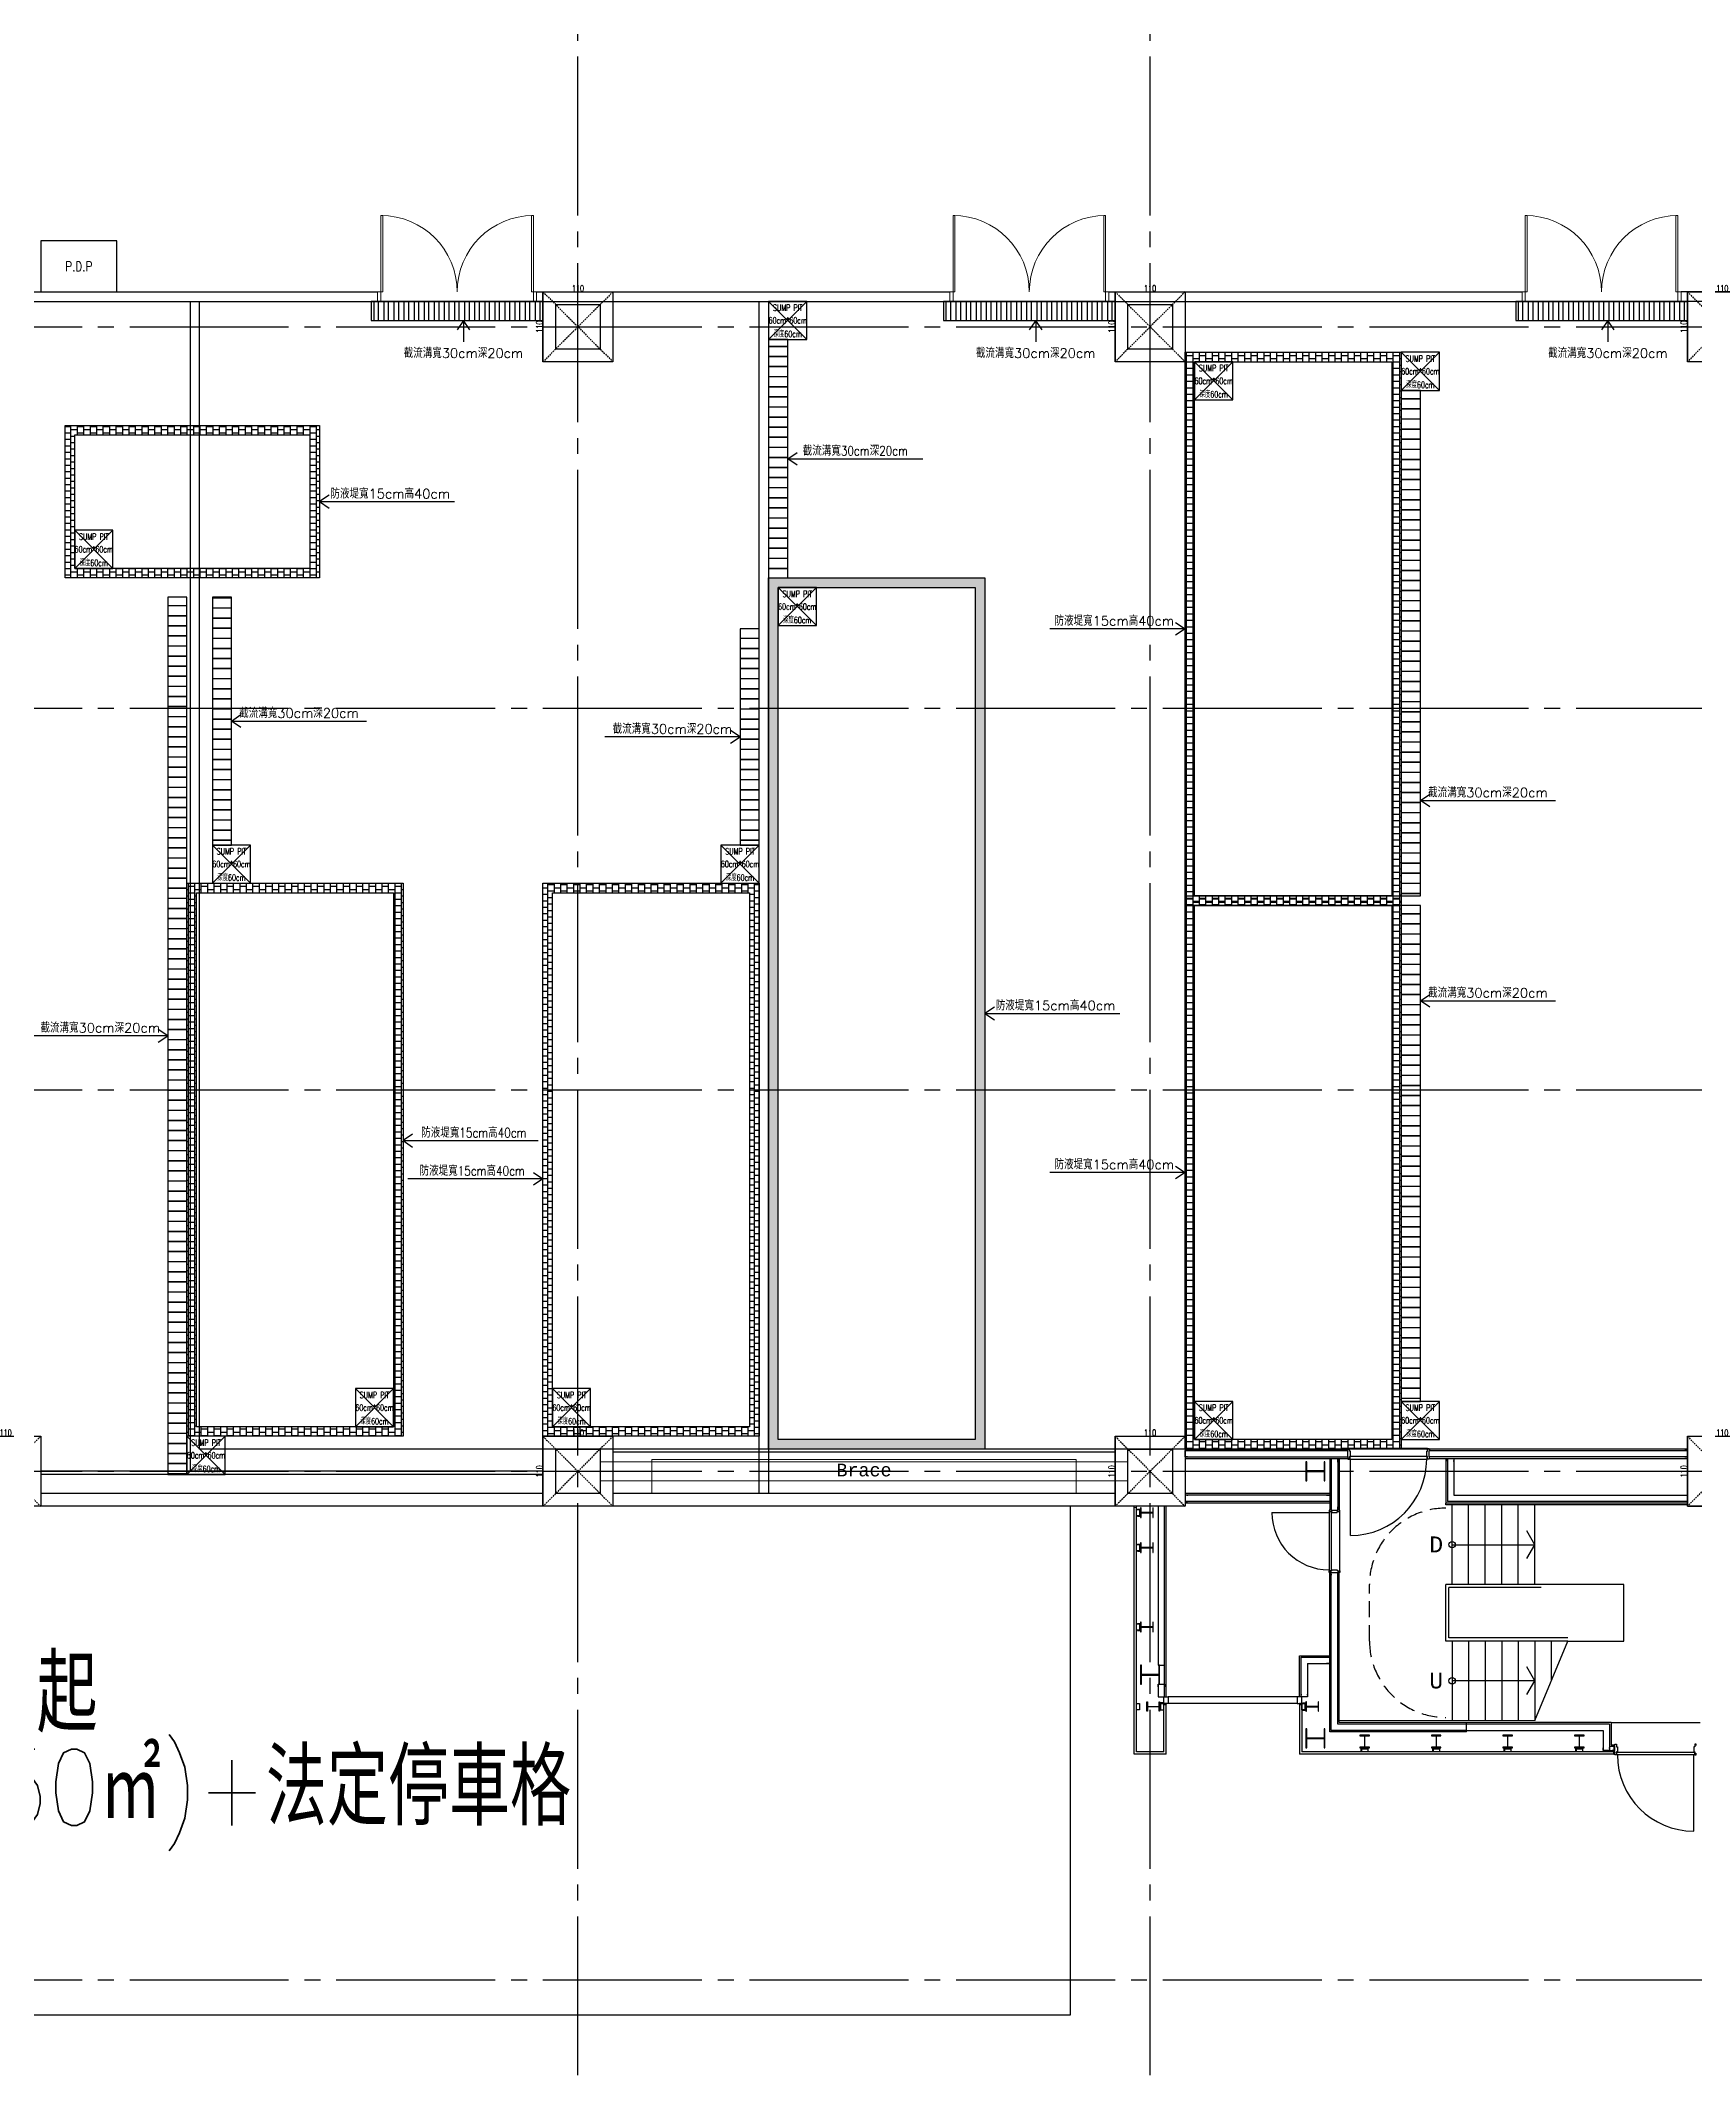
# Model space of a CAD drawing. Header units: millimetres. Extents: x -25195 to 195597, y 6477 to 112111.
# Drawn here: x 11815 to 14417, y 10600 to 13800 of the extents above; entities that cross this region are included whole.
import ezdxf
from ezdxf.enums import TextEntityAlignment as Align

# ---------------------------------------------------------------- set-up
doc = ezdxf.new("R2010")
doc.units = ezdxf.units.MM
doc.header["$LTSCALE"] = 100
doc.linetypes.add('X-N-FAB-L10$0$COL-CEN-LIN', pattern=[3.25, 2.5, -0.25, 0.25, -0.25])
doc.linetypes.add('X-N-FAB-L10$0$HIDDEN', pattern=[0.375, 0.25, -0.125])
for name, color, linetype in [('0-XREF', 7, 'Continuous'), ('X-N-FAB-L10$0$00-Dike', 8, 'Continuous'), ('X-N-FAB-L10$0$00-PANEL', 8, 'Continuous'), ('X-N-FAB-L10$0$00-SUMP PIT', 8, 'Continuous'), ('X-N-FAB-L10$0$00-截流溝', 8, 'Continuous'), ('X-N-FAB-L10$0$08', 8, 'Continuous'), ('X-N-FAB-L10$0$12', 8, 'Continuous'), ('X-N-FAB-L10$0$200K新增範圍', 8, 'Continuous'), ('X-N-FAB-L10$0$4', 8, 'Continuous'), ('X-N-FAB-L10$0$A-WALL-IN', 8, 'Continuous'), ('X-N-FAB-L10$0$BEAM', 8, 'Continuous'), ('X-N-FAB-L10$0$BLOCK', 8, 'Continuous'), ('X-N-FAB-L10$0$CCL', 8, 'X-N-FAB-L10$0$COL-CEN-LIN'), ('X-N-FAB-L10$0$COL', 8, 'Continuous'), ('X-N-FAB-L10$0$COL-S', 8, 'Continuous'), ('X-N-FAB-L10$0$DOOR', 8, 'Continuous'), ('X-N-FAB-L10$0$DRAIN', 8, 'Continuous'), ('X-N-FAB-L10$0$HID', 8, 'X-N-FAB-L10$0$HIDDEN'), ('X-N-FAB-L10$0$HR', 8, 'Continuous'), ('X-N-FAB-L10$0$ST', 8, 'Continuous'), ('X-N-FAB-L10$0$TXT', 8, 'Continuous'), ('X-N-FAB-L10$0$TXT-C', 8, 'Continuous'), ('X-N-FAB-L10$0$TXT-CODE', 8, 'Continuous'), ('X-N-FAB-L10$0$WALL-P', 8, 'Continuous'), ('X-N-FAB-L10$0$WALL-RC', 8, 'Continuous')]:
    doc.layers.add(name, color=color, linetype=linetype)
doc.layers.add('X-N-FAB-L10$0$ARC', color=8, linetype='Continuous', lineweight=0)
doc.styles.add('X-N-FAB-L10$0$ATS', font='monotxt.shx', dxfattribs={"bigfont": 'BIGFONT.shx'})
doc.styles.add('X-N-FAB-L10$0$CHINA', font='simplex.shx', dxfattribs={"width": 0.75, "bigfont": 'chineset.shx'})
doc.styles.add('X-N-FAB-L10$0$DIM', font='simplex.shx', dxfattribs={"width": 0.67, "bigfont": 'chineset.shx'})
doc.styles.add('X-N-FAB-L10$0$STANDARD', font='SIMPLEX', dxfattribs={"bigfont": 'BIGFONT'})
doc.dimstyles.new('X-N-FAB-L10$0$JJP_005_defpoint', dxfattribs={"dimtxt": 20, "dimasz": 0.5, "dimexe": 0.5, "dimexo": 0.5, "dimgap": 0.5, "dimtad": 1, "dimdsep": 46, "dimtxsty": 'X-N-FAB-L10$0$DIM', "dimblk": 'X-N-FAB-L10$0$_None', "dimcen": 10, "dimclrd": 256, "dimclre": 256, "dimclrt": 256, "dimadec": 0, "dimazin": 0, "dimtfac": 1, "dimtix": 1, "dimtmove": 2, "dimatfit": 3, "dimldrblk": 'X-N-FAB-L10$0$_None', "dimfxl": 0.5, "dimtolj": 1, "dimtzin": 0, "dimarcsym": 0})

# ---------------------------------------------------------------- blocks, each defined once
blk = doc.blocks.new('*D89')
at = {"layer": 'DefPoints', "lineweight": -2, "transparency": 16777216}
blk.add_line((0, 0), (110, 0), dxfattribs=at)
at = {"layer": 'DefPoints', "color": 0, "transparency": 16777216}
for p in [(0, 0), (110, 0), (110, 0)]:
    blk.add_point(p, dxfattribs=at)
at = {"layer": 'DefPoints', "transparency": 16777216, "insert": (55, 5.5), "char_height": 10, "attachment_point": 5, "style": 'X-N-FAB-L10$0$DIM'}
blk.add_mtext('\\A1;110', dxfattribs=at)
blk = doc.blocks.new('X-N-FAB-L10$0$_None')
blk = doc.blocks.new('*D90')
at = {"layer": 'DefPoints', "lineweight": -2, "transparency": 16777216}
blk.add_line((0, 0), (0, -110), dxfattribs=at)
at = {"layer": 'DefPoints', "color": 0, "transparency": 16777216}
for p in [(0, 0), (0, -110), (0, -110)]:
    blk.add_point(p, dxfattribs=at)
at = {"layer": 'DefPoints', "transparency": 16777216, "insert": (-5.5, -55), "char_height": 10, "attachment_point": 5, "rotation": 90, "style": 'X-N-FAB-L10$0$DIM'}
blk.add_mtext('\\A1;110', dxfattribs=at)
blk = doc.blocks.new('X-N-FAB-L10$0$A$C5b9bb6f0')
at = {"layer": 'X-N-FAB-L10$0$08'}
for p, q in [((16204.1, 2269), (16204.1, 2659)), ((16207.6, 2272.5), (16207.6, 2659)), ((16241.6, 2659), (16241.6, 2409)), ((16251.6, 2359), (16251.6, 2659)), ((16254.1, 2359), (16254.1, 2659)), ((16464.1, 2359), (16464.1, 2424)), ((16464.1, 2424), (16511.6, 2424)), ((16466.6, 2359), (16466.6, 2421.5)), ((16466.6, 2421.5), (16511.6, 2421.5)), ((16476.6, 2411.5), (16476.6, 2359)), ((16476.6, 2411.5), (16511.6, 2411.5)), ((16241.6, 2379), (16241.6, 2359)), ((16254.1, 2349), (16250.6, 2349)), ((16250.6, 2272.5), (16250.6, 2347)), ((16254.1, 2347), (16250.6, 2347)), ((16254.1, 2269), (16254.1, 2347)), ((16460.6, 2359), (16257.6, 2359)), ((16460.6, 2349), (16257.6, 2349)), ((16464.1, 2349), (16467.6, 2349)), ((16464.1, 2347), (16464.1, 2269)), ((16464.1, 2347), (16467.6, 2347)), ((16467.6, 2347), (16467.6, 2272.5)), ((16250.6, 2272.5), (16207.6, 2272.5)), ((16958.6, 2272.5), (16467.6, 2272.5)), ((16254.1, 2269), (16204.1, 2269)), ((16958.6, 2269), (16464.1, 2269))]:
    blk.add_line(p, q, dxfattribs=at)
for points in [[(16214.1, 2656.5), (16214.1, 2641.5), (16215, 2641.5), (16215, 2648.7), (16233.2, 2648.7), (16233.2, 2641.5), (16234.1, 2641.5), (16234.1, 2656.5), (16233.2, 2656.5), (16233.2, 2649.3), (16215, 2649.3), (16215, 2656.5)], [(16212.6, 2654), (16212.6, 2644), (16207.6, 2644), (16207.6, 2654)], [(16209.1, 2643.4), (16214.1, 2643.4), (16214.1, 2648.4), (16213.5, 2648.4), (16213.5, 2644), (16209.1, 2644)], [(16212.6, 2599), (16212.6, 2589), (16207.6, 2589), (16207.6, 2599)], [(16209.1, 2599.6), (16214.1, 2599.6), (16214.1, 2594.6), (16213.5, 2594.6), (16213.5, 2599), (16209.1, 2599)], [(16209.1, 2588.4), (16214.1, 2588.4), (16214.1, 2593.4), (16213.5, 2593.4), (16213.5, 2589), (16209.1, 2589)], [(16214.1, 2601.5), (16214.1, 2586.5), (16215, 2586.5), (16215, 2593.7), (16233.2, 2593.7), (16233.2, 2586.5), (16234.1, 2586.5), (16234.1, 2601.5), (16233.2, 2601.5), (16233.2, 2594.3), (16215, 2594.3), (16215, 2601.5)], [(16212.6, 2474), (16212.6, 2464), (16207.6, 2464), (16207.6, 2474)], [(16209.1, 2474.6), (16214.1, 2474.6), (16214.1, 2469.6), (16213.5, 2469.6), (16213.5, 2474), (16209.1, 2474)], [(16209.1, 2463.4), (16214.1, 2463.4), (16214.1, 2468.4), (16213.5, 2468.4), (16213.5, 2464), (16209.1, 2464)], [(16214.1, 2476.5), (16214.1, 2461.5), (16215, 2461.5), (16215, 2468.7), (16233.2, 2468.7), (16233.2, 2461.5), (16234.1, 2461.5), (16234.1, 2476.5), (16233.2, 2476.5), (16233.2, 2469.3), (16215, 2469.3), (16215, 2476.5)], [(16244.1, 2379), (16244.1, 2409), (16242.6, 2409), (16242.6, 2394.5), (16215.6, 2394.5), (16215.6, 2409), (16214.1, 2409), (16214.1, 2379), (16215.6, 2379), (16215.6, 2393.5), (16242.6, 2393.5), (16242.6, 2379)], [(16212.6, 2349), (16212.6, 2339), (16207.6, 2339), (16207.6, 2349)], [(16244.1, 2351.5), (16244.1, 2336.5), (16243.2, 2336.5), (16243.2, 2343.7), (16225, 2343.7), (16225, 2336.5), (16224.1, 2336.5), (16224.1, 2351.5), (16225, 2351.5), (16225, 2344.3), (16243.2, 2344.3), (16243.2, 2351.5)], [(16249.1, 2349.6), (16244.1, 2349.6), (16244.1, 2344.6), (16244.7, 2344.6), (16244.7, 2349), (16249.1, 2349)], [(16249.1, 2338.4), (16244.1, 2338.4), (16244.1, 2343.4), (16244.7, 2343.4), (16244.7, 2339), (16249.1, 2339)], [(16245.6, 2349), (16245.6, 2339), (16250.6, 2339), (16250.6, 2349)], [(16257.6, 2359), (16257.6, 2349), (16250.6, 2349), (16250.6, 2359)], [(16460.6, 2359), (16460.6, 2349), (16467.6, 2349), (16467.6, 2359)], [(16472.6, 2349), (16472.6, 2339), (16467.6, 2339), (16467.6, 2349)], [(16469.1, 2349.6), (16474.1, 2349.6), (16474.1, 2344.6), (16473.5, 2344.6), (16473.5, 2349), (16469.1, 2349)], [(16469.1, 2338.4), (16474.1, 2338.4), (16474.1, 2343.4), (16473.5, 2343.4), (16473.5, 2339), (16469.1, 2339)], [(16474.1, 2351.5), (16474.1, 2336.5), (16475, 2336.5), (16475, 2343.7), (16493.2, 2343.7), (16493.2, 2336.5), (16494.1, 2336.5), (16494.1, 2351.5), (16493.2, 2351.5), (16493.2, 2344.3), (16475, 2344.3), (16475, 2351.5)], [(16504.1, 2279), (16504.1, 2309), (16502.6, 2309), (16502.6, 2294.5), (16475.6, 2294.5), (16475.6, 2309), (16474.1, 2309), (16474.1, 2279), (16475.6, 2279), (16475.6, 2293.5), (16502.6, 2293.5), (16502.6, 2279)]]:
    blk.add_lwpolyline(points, close=True, dxfattribs=at)
for points in [[(16242.6, 2413), (16241.6, 2413), (16241.6, 2409), (16251.6, 2409), (16251.6, 2413), (16250.6, 2413)], [(16242.6, 2375), (16241.6, 2375), (16241.6, 2379), (16251.6, 2379), (16251.6, 2375), (16250.6, 2375)], [(16242.6, 2363), (16241.6, 2363), (16241.6, 2359), (16251.6, 2359), (16251.6, 2363), (16250.6, 2363)], [(16252.6, 2347), (16250.6, 2349), (16250.6, 2347), (16252.6, 2347), (16252.6, 2349), (16250.6, 2349)], [(16465.6, 2347), (16467.6, 2349), (16467.6, 2347), (16465.6, 2347), (16465.6, 2349), (16467.6, 2349)], [(16475.6, 2363), (16476.6, 2363), (16476.6, 2359), (16466.6, 2359), (16466.6, 2363), (16467.6, 2363)]]:
    blk.add_lwpolyline(points, dxfattribs=at)
for points in [[(16254.1, 2347), (16252.6, 2347), (16252.6, 2349), (16254.1, 2349, 0.294457)], [(16464.1, 2347), (16465.6, 2347), (16465.6, 2349), (16464.1, 2349, -0.294457)]]:
    blk.add_lwpolyline(points, format="xyb", close=True, dxfattribs=at)
at = {"layer": 'X-N-FAB-L10$0$12'}
for p, q in [((16704.1, 2598.5), (16834.1, 2598.5)), ((16834.1, 2384.5), (16704.1, 2384.5))]:
    blk.add_line(p, q, dxfattribs=at)
for points in [[(16821.6, 2576.9), (16834.1, 2598.5), (16821.6, 2620.2)], [(16821.6, 2362.9), (16834.1, 2384.5), (16821.6, 2406.2)]]:
    blk.add_lwpolyline(points, dxfattribs=at)
for centre in [(16704.1, 2598.5), (16704.1, 2384.5)]:
    blk.add_circle(centre, 5, dxfattribs=at)
at = {"layer": 'X-N-FAB-L10$0$ARC'}
for p, q in [((16834.1, 2322), (16526.6, 2322)), ((16958.6, 2269), (16958.6, 2272.5))]:
    blk.add_line(p, q, dxfattribs=at)
for points in [[(15364.1, 2699), (16194.1, 2699), (16194.1, 2729), (15364.1, 2729)], [(16204.1, 2659), (16204.1, 2657), (16207.6, 2657), (16207.6, 2659)]]:
    blk.add_lwpolyline(points, close=True, dxfattribs=at)
blk.add_lwpolyline([(16112.6, 2679), (16112.6, 2732.5), (15445.6, 2732.5), (15445.6, 2679)], dxfattribs=at)
blk.add_lwpolyline([(16668.1, 2749), (16668.1, 2747.8), (16669.1, 2747.8), (16669.1, 2749, -0.780046)], format="xyb", close=True, dxfattribs=at)
at = {"layer": 'X-N-FAB-L10$0$DOOR'}
for p, q in [((16665.6, 2750), (16542.6, 2750)), ((16544.1, 2613), (16544.1, 2733)), ((16420.6, 2649), (16510.6, 2649)), ((16527.6, 2557.5), (16527.6, 2650.5)), ((16954.1, 2319), (17094.1, 2319)), ((16958.6, 2284), (16958.6, 2269)), ((17084.1, 2148), (17084.1, 2268))]:
    blk.add_line(p, q, dxfattribs=at)
for points in [[(16540.1, 2749), (16540.1, 2747.8), (16539.1, 2747.8), (16539.1, 2749, 0.780046)], [(16960.1, 2269), (16960.1, 2270.5), (16958.6, 2270.5), (16958.6, 2269, -0.433794)]]:
    blk.add_lwpolyline(points, format="xyb", close=True, dxfattribs=at)
for points in [[(16540.1, 2735.5), (16540.1, 2733), (16542.6, 2733), (16542.6, 2737.5), (16544.1, 2737.5), (16544.1, 2745.5), (16542.6, 2745.5), (16542.6, 2750), (16540.1, 2750), (16540.1, 2747.5)], [(16668.1, 2735.5), (16668.1, 2733), (16665.6, 2733), (16665.6, 2737.5), (16664.1, 2737.5), (16664.1, 2745.5), (16665.6, 2745.5), (16665.6, 2750), (16668.1, 2750), (16668.1, 2747.5)], [(16515.1, 2657), (16514.1, 2657), (16514.1, 2653), (16524.1, 2653), (16524.1, 2657), (16523.1, 2657)], [(16513.1, 2653), (16510.6, 2653), (16510.6, 2650.5), (16515.1, 2650.5), (16515.1, 2649), (16523.1, 2649), (16523.1, 2650.5), (16527.6, 2650.5), (16527.6, 2653), (16525.1, 2653)], [(16513.1, 2555), (16510.6, 2555), (16510.6, 2557.5), (16515.1, 2557.5), (16515.1, 2559), (16523.1, 2559), (16523.1, 2557.5), (16527.6, 2557.5), (16527.6, 2555), (16525.1, 2555)], [(16960.1, 2270.5), (16958.6, 2272.5), (16960.1, 2272.5), (16960.1, 2270.5), (16958.6, 2270.5), (16958.6, 2272.5)], [(16960.1, 2282.5), (16960.1, 2285), (16962.6, 2285), (16962.6, 2280.5), (16964.1, 2280.5), (16964.1, 2272.5), (16962.6, 2272.5), (16962.6, 2268), (16960.1, 2268), (16960.1, 2270.5)], [(17088.1, 2282.5), (17088.1, 2285), (17085.6, 2285), (17085.6, 2280.5), (17084.1, 2280.5), (17084.1, 2272.5), (17085.6, 2272.5), (17085.6, 2268), (17088.1, 2268), (17088.1, 2270.5)]]:
    blk.add_lwpolyline(points, dxfattribs=at)
for points in [[(16543.1, 2733), (16665.1, 2733), (16665.1, 2737), (16543.1, 2737)], [(16510.6, 2650), (16510.6, 2558), (16514.6, 2558), (16514.6, 2650)], [(17085.1, 2268), (16963.1, 2268), (16963.1, 2272), (17085.1, 2272)]]:
    blk.add_lwpolyline(points, close=True, dxfattribs=at)
for centre, radius, start, end in [((16544.1, 2733), 120, 270, 0), ((16510.6, 2649), 90, 180, 270), ((17084.1, 2268), 120, 180, 270)]:
    blk.add_arc(centre, radius, start, end, dxfattribs=at)
at = {"layer": 'X-N-FAB-L10$0$HID'}
blk.add_lwpolyline([(16694.1, 2327, -0.414214), (16574.1, 2447), (16574.1, 2536, -0.414214), (16694.1, 2656)], format="xyb", dxfattribs=at)
at = {"layer": 'X-N-FAB-L10$0$HR'}
for p, q in [((16844.1, 2536), (16694.1, 2536)), ((16694.1, 2447), (16694.1, 2536)), ((16844.1, 2531), (16699.1, 2531)), ((16699.1, 2452), (16699.1, 2531)), ((16974.1, 2536), (16844.1, 2536)), ((16974.1, 2447), (16974.1, 2536)), ((16886.1, 2447), (16694.1, 2447)), ((16886.1, 2452), (16699.1, 2452)), ((16886.1, 2447), (16974.1, 2447))]:
    blk.add_line(p, q, dxfattribs=at)
at = {"layer": 'X-N-FAB-L10$0$ST'}
for p, q in [((16704.1, 2536), (16704.1, 2661)), ((16730.1, 2536), (16730.1, 2661)), ((16756.1, 2536), (16756.1, 2661)), ((16782.1, 2536), (16782.1, 2661)), ((16808.1, 2536), (16808.1, 2661)), ((16834.1, 2536), (16834.1, 2661)), ((16704.1, 2447), (16704.1, 2322)), ((16730.1, 2447), (16730.1, 2322)), ((16756.1, 2447), (16756.1, 2322)), ((16782.1, 2447), (16782.1, 2322)), ((16808.1, 2447), (16808.1, 2322)), ((16834.1, 2447), (16834.1, 2322)), ((16834.1, 2322), (16886.1, 2447)), ((16860.1, 2447), (16860.1, 2384.5))]:
    blk.add_line(p, q, dxfattribs=at)
at = {"layer": 'X-N-FAB-L10$0$WALL-P'}
for p, q in [((16174.1, 2749), (15384.1, 2749)), ((16174.1, 2744), (15384.1, 2744)), ((16284.1, 2749), (16540.1, 2749)), ((16284.1, 2746.5), (16540.1, 2746.5)), ((16284.1, 2736.5), (16540.1, 2736.5)), ((16284.1, 2734), (16540.1, 2734)), ((16511.6, 2733.6), (16511.6, 2653)), ((16514.1, 2733.6), (16514.1, 2653)), ((16524.1, 2733.6), (16524.1, 2653)), ((16526.6, 2733.6), (16526.6, 2653)), ((17074.1, 2749), (16668.1, 2749)), ((16668.1, 2746.5), (17074.1, 2746.5)), ((17074.1, 2736.5), (16668.1, 2736.5)), ((16668.1, 2734), (17074.1, 2734)), ((16694.1, 2734), (16694.1, 2664)), ((16696.6, 2734), (16696.6, 2666.5)), ((16706.6, 2734), (16706.6, 2676.5)), ((15274.1, 2714), (14484.1, 2714)), ((15274.1, 2709), (14484.1, 2709)), ((16511.6, 2679), (16284.1, 2679)), ((16511.6, 2676.5), (16284.1, 2676.5)), ((16511.6, 2666.5), (16284.1, 2666.5)), ((16511.6, 2664), (16284.1, 2664)), ((17074.1, 2664), (16694.1, 2664)), ((16694.1, 2661), (16694.1, 2664)), ((17074.1, 2661), (16694.1, 2661)), ((17074.1, 2666.5), (16696.6, 2666.5)), ((16706.6, 2676.5), (17074.1, 2676.5)), ((16511.6, 2304), (16511.6, 2555)), ((16514.1, 2306.5), (16514.1, 2555)), ((16524.1, 2316.5), (16524.1, 2555)), ((16526.6, 2319), (16526.6, 2555)), ((16726.6, 2304), (16511.6, 2304)), ((16726.6, 2306.5), (16514.1, 2306.5)), ((16951.6, 2316.5), (16524.1, 2316.5)), ((16954.1, 2319), (16526.6, 2319)), ((16726.6, 2304), (16726.6, 2319)), ((16726.6, 2306.5), (16941.6, 2306.5)), ((16941.6, 2306.5), (16941.6, 2275)), ((16951.6, 2316.5), (16951.6, 2275)), ((16954.1, 2319), (16954.1, 2284)), ((16941.6, 2275), (16960.1, 2275)), ((16951.6, 2281.5), (16960.1, 2281.5)), ((16954.1, 2284), (16960.1, 2284)), ((16954.1, 2284), (16958.6, 2284))]:
    blk.add_line(p, q, dxfattribs=at)
for points in [[(16288.1, 2737.5), (16288.1, 2736.5), (16284.1, 2736.5), (16284.1, 2746.5), (16288.1, 2746.5), (16288.1, 2745.5)], [(16523.1, 2729.6), (16524.1, 2729.6), (16524.1, 2733.6), (16514.1, 2733.6), (16514.1, 2729.6), (16515.1, 2729.6)], [(16536.1, 2737.5), (16536.1, 2736.5), (16540.1, 2736.5), (16540.1, 2746.5), (16536.1, 2746.5), (16536.1, 2745.5)], [(16672.1, 2737.5), (16672.1, 2736.5), (16668.1, 2736.5), (16668.1, 2746.5), (16672.1, 2746.5), (16672.1, 2745.5)], [(16697.6, 2730), (16696.6, 2730), (16696.6, 2734), (16706.6, 2734), (16706.6, 2730), (16705.6, 2730)], [(17070.1, 2737.5), (17070.1, 2736.5), (17074.1, 2736.5), (17074.1, 2746.5), (17070.1, 2746.5), (17070.1, 2745.5)], [(16288.1, 2675.5), (16288.1, 2676.5), (16284.1, 2676.5), (16284.1, 2666.5), (16288.1, 2666.5), (16288.1, 2667.5)], [(16507.6, 2675.5), (16507.6, 2676.5), (16511.6, 2676.5), (16511.6, 2666.5), (16507.6, 2666.5), (16507.6, 2667.5)], [(17070.1, 2675.5), (17070.1, 2676.5), (17074.1, 2676.5), (17074.1, 2666.5), (17070.1, 2666.5), (17070.1, 2667.5)], [(16515.1, 2551), (16514.1, 2551), (16514.1, 2555), (16524.1, 2555), (16524.1, 2551), (16523.1, 2551)], [(16507.6, 2420.5), (16507.6, 2421.5), (16511.6, 2421.5), (16511.6, 2411.5), (16507.6, 2411.5), (16507.6, 2412.5)], [(16722.6, 2307.5), (16722.6, 2306.5), (16726.6, 2306.5), (16726.6, 2316.5), (16722.6, 2316.5), (16722.6, 2315.5)], [(16950.6, 2279), (16951.6, 2279), (16951.6, 2275), (16941.6, 2275), (16941.6, 2279), (16942.6, 2279)], [(16956.1, 2276), (16956.1, 2275), (16960.1, 2275), (16960.1, 2281.5), (16956.1, 2281.5), (16956.1, 2280.5)]]:
    blk.add_lwpolyline(points, dxfattribs=at)
for points in [[(16504.1, 2699), (16504.1, 2729), (16502.6, 2729), (16502.6, 2714.5), (16475.6, 2714.5), (16475.6, 2729), (16474.1, 2729), (16474.1, 2699), (16475.6, 2699), (16475.6, 2713.5), (16502.6, 2713.5), (16502.6, 2699)], [(16209.1, 2654.6), (16214.1, 2654.6), (16214.1, 2649.6), (16213.5, 2649.6), (16213.5, 2654), (16209.1, 2654)], [(16559.1, 2279), (16574.1, 2279), (16574.1, 2279.9), (16566.9, 2279.9), (16566.9, 2298.1), (16574.1, 2298.1), (16574.1, 2299), (16559.1, 2299), (16559.1, 2298.1), (16566.3, 2298.1), (16566.3, 2279.9), (16559.1, 2279.9)], [(16561, 2274), (16561, 2279), (16566, 2279), (16566, 2278.4), (16561.6, 2278.4), (16561.6, 2274)], [(16561.6, 2277.5), (16571.6, 2277.5), (16571.6, 2272.5), (16561.6, 2272.5)], [(16572.2, 2274), (16572.2, 2279), (16567.2, 2279), (16567.2, 2278.4), (16571.6, 2278.4), (16571.6, 2274)], [(16671.6, 2279), (16686.6, 2279), (16686.6, 2279.9), (16679.4, 2279.9), (16679.4, 2298.1), (16686.6, 2298.1), (16686.6, 2299), (16671.6, 2299), (16671.6, 2298.1), (16678.8, 2298.1), (16678.8, 2279.9), (16671.6, 2279.9)], [(16673.5, 2274), (16673.5, 2279), (16678.5, 2279), (16678.5, 2278.4), (16674.1, 2278.4), (16674.1, 2274)], [(16674.1, 2277.5), (16684.1, 2277.5), (16684.1, 2272.5), (16674.1, 2272.5)], [(16684.7, 2274), (16684.7, 2279), (16679.7, 2279), (16679.7, 2278.4), (16684.1, 2278.4), (16684.1, 2274)], [(16784.1, 2279), (16799.1, 2279), (16799.1, 2279.9), (16791.9, 2279.9), (16791.9, 2298.1), (16799.1, 2298.1), (16799.1, 2299), (16784.1, 2299), (16784.1, 2298.1), (16791.3, 2298.1), (16791.3, 2279.9), (16784.1, 2279.9)], [(16786, 2274), (16786, 2279), (16791, 2279), (16791, 2278.4), (16786.6, 2278.4), (16786.6, 2274)], [(16786.6, 2277.5), (16796.6, 2277.5), (16796.6, 2272.5), (16786.6, 2272.5)], [(16797.2, 2274), (16797.2, 2279), (16792.2, 2279), (16792.2, 2278.4), (16796.6, 2278.4), (16796.6, 2274)], [(16896.6, 2279), (16911.6, 2279), (16911.6, 2279.9), (16904.4, 2279.9), (16904.4, 2298.1), (16911.6, 2298.1), (16911.6, 2299), (16896.6, 2299), (16896.6, 2298.1), (16903.8, 2298.1), (16903.8, 2279.9), (16896.6, 2279.9)], [(16898.5, 2274), (16898.5, 2279), (16903.5, 2279), (16903.5, 2278.4), (16899.1, 2278.4), (16899.1, 2274)], [(16899.1, 2277.5), (16909.1, 2277.5), (16909.1, 2272.5), (16899.1, 2272.5)], [(16909.7, 2274), (16909.7, 2279), (16904.7, 2279), (16904.7, 2278.4), (16909.1, 2278.4), (16909.1, 2274)]]:
    blk.add_lwpolyline(points, close=True, dxfattribs=at)
at = {"layer": 'X-N-FAB-L10$0$WALL-RC'}
for p, q in [((16284.1, 2659), (11449.1, 2659)), ((15274.1, 2679), (14484.1, 2679)), ((16174.1, 2679), (15384.1, 2679)), ((17074.1, 2659), (21684.1, 2659))]:
    blk.add_line(p, q, dxfattribs=at)
at = {"layer": 'X-N-FAB-L10$0$ARC', "style": 'X-N-FAB-L10$0$ATS'}
blk.add_text('Brace', height=20, dxfattribs=at).set_placement((15779.1, 2716), align=Align.MIDDLE_CENTER)
at = {"layer": 'X-N-FAB-L10$0$ST', "style": 'X-N-FAB-L10$0$ATS'}
for s, p in [('D', (16679.1, 2599)), ('U', (16679.1, 2385))]:
    blk.add_text(s, height=25, dxfattribs=at).set_placement(p, align=Align.MIDDLE_CENTER)
blk = doc.blocks.new('X-N-FAB-L10$0$DE-MMTN-F1-ALL-B-2-B-CHEM-0009_20250730-For 洋基-v2$0$SUMP PIT')
at = {"layer": 'X-N-FAB-L10$0$08'}
for p, q in [((-30, 30), (30, -30)), ((-30, -30), (30, 30))]:
    blk.add_line(p, q, dxfattribs=at)
blk.add_lwpolyline([(-30, -30), (30, -30), (30, 30), (-30, 30)], close=True, dxfattribs=at)
blk = doc.blocks.new('X-N-FAB-L10$0$A$Cf42b12f3')
at = {"layer": 'X-N-FAB-L10$0$DOOR', "lineweight": 0}
for p, q in [((0, 120), (0, 135)), ((0, 135), (5, 135)), ((5, 135), (5, 120)), ((250, 135), (245, 135)), ((245, 135), (245, 120)), ((250, 120), (250, 135)), ((5, 120), (0, 120)), ((5, 0), (5, 120)), ((5, 120), (8, 120)), ((8, 120), (8, 0)), ((242, 120), (242, 0)), ((245, 120), (242, 120)), ((245, 0), (245, 120)), ((245, 120), (250, 120)), ((8, 0), (5, 0)), ((242, 0), (245, 0))]:
    blk.add_line(p, q, dxfattribs=at)
for centre, start, end in [((5, 120), 270, 0), ((245, 120), 180, 270)]:
    blk.add_arc(centre, 120, start, end, dxfattribs=at)
blk = doc.blocks.new('X-N-FAB-L10$0$SUMP PIT')
at = {"layer": 'X-N-FAB-L10$0$08'}
for p, q in [((-30, 30), (30, -30)), ((-30, -30), (30, 30))]:
    blk.add_line(p, q, dxfattribs=at)
blk.add_lwpolyline([(-30, -30), (30, -30), (30, 30), (-30, 30)], close=True, dxfattribs=at)
at = {"layer": 'X-N-FAB-L10$0$TXT-C', "style": 'X-N-FAB-L10$0$STANDARD', "width": 0.6}
for s, p in [('60cm*60cm', (0, 0)), ('SUMP PIT', (0, 20)), ('深度60cm', (0, -20))]:
    blk.add_text(s, height=10, dxfattribs=at).set_placement(p, align=Align.MIDDLE)
blk = doc.blocks.new('X-N-FAB-L10$0$A$C1988aaf9')
at = {"layer": 'X-N-FAB-L10$0$00-Dike'}
h = blk.add_hatch(dxfattribs=at)
h.set_pattern_fill('AR-B88', color=256, scale=0.05, angle=810)
h.set_pattern_definition([(90, (22202.5, -13568.655), (-10.16, 6e-15), []), (180, (22202.5, -13568.655), (-10.16, -5.08), [10.16, -10.16])])
h.paths.add_polyline_path([(9955, 890), (9955, 1760), (10295, 1760), (10295, 890)])
h.paths.add_polyline_path([(9970, 905), (9970, 1745), (10280, 1745), (10280, 905)], flags=16)
h = blk.add_hatch(dxfattribs=at)
h.set_pattern_fill('AR-B88', color=256, scale=0.05, angle=90)
h.set_pattern_definition([(90, (20244.666, -7945), (-10.16, 3e-15), []), (180, (20244.666, -7945), (-10.16, -5.08), [10.16, -10.16])])
h.paths.add_polyline_path([(8193.5, 1405), (8193.5, 1645), (8593.5, 1645), (8593.5, 1405)])
h.paths.add_polyline_path([(8208.5, 1420), (8208.5, 1630), (8578.5, 1630), (8578.5, 1420)], flags=16)
h = blk.add_hatch(dxfattribs=at)
h.set_pattern_fill('AR-B88', color=256, scale=0.05, angle=810)
h.set_pattern_definition([(90, (21547.5, -14453.655), (-10.16, 6e-15), []), (180, (21547.5, -14453.655), (-10.16, -5.08), [10.16, -10.16])])
h.paths.add_polyline_path([(9300, 35), (9300, 1405), (9640, 1405), (9640, 35)])
h.paths.add_polyline_path([(9315, 50), (9315, 1390), (9625, 1390), (9625, 50)], flags=16)
h = blk.add_hatch(dxfattribs=at)
h.set_pattern_fill('AR-B88', color=256, scale=0.05, angle=1170)
h.set_pattern_definition([(90, (20632.5, -14403.655), (-10.16, 8e-15), []), (180, (20632.5, -14403.655), (-10.16, -5.08), [10.16, -10.16])])
h.paths.add_polyline_path([(8385, 55), (8385, 925), (8725, 925), (8725, 55)])
h.paths.add_polyline_path([(8400, 70), (8400, 910), (8710, 910), (8710, 70)], flags=16)
h = blk.add_hatch(dxfattribs=at)
h.set_pattern_fill('AR-B88', color=256, scale=0.05, angle=990)
h.set_pattern_definition([(270, (-2962.5, 15383.655), (10.16, -7e-15), []), (360, (-2962.5, 15383.655), (10.16, 5.08), [10.16, -10.16])])
h.paths.add_polyline_path([(9285, 925), (9285, 55), (8945, 55), (8945, 925)])
h.paths.add_polyline_path([(9270, 910), (9270, 70), (8960, 70), (8960, 910)], flags=16)
h = blk.add_hatch(dxfattribs=at)
h.set_pattern_fill('AR-B88', color=256, scale=0.05, angle=810)
h.set_pattern_definition([(90, (22202.5, -14423.655), (-10.16, 6e-15), []), (180, (22202.5, -14423.655), (-10.16, -5.08), [10.16, -10.16])])
h.paths.add_polyline_path([(9955, 35), (9955, 905), (10295, 905), (10295, 35)])
h.paths.add_polyline_path([(9970, 50), (9970, 890), (10280, 890), (10280, 50)], flags=16)
at = {"layer": 'X-N-FAB-L10$0$00-截流溝'}
h = blk.add_hatch(dxfattribs=at)
h.set_pattern_fill('ANSI31', color=256, scale=5, angle=45)
h.set_pattern_definition([(90, (-5957.5, -11015), (-15.875, 3e-15), [])])
h.paths.add_polyline_path([(8675, 1810), (8945, 1810), (8945, 1840), (8675, 1840)])
h = blk.add_hatch(dxfattribs=at)
h.set_pattern_fill('ANSI31', color=256, scale=5, angle=45)
h.set_pattern_definition([(90, (-5057.5, -11015), (-15.875, 3e-15), [])])
h.paths.add_polyline_path([(9575, 1810), (9845, 1810), (9845, 1840), (9575, 1840)])
h = blk.add_hatch(dxfattribs=at)
h.set_pattern_fill('ANSI31', color=256, scale=5, angle=45)
h.set_pattern_definition([(90, (-4157.5, -11015), (-15.875, 3e-15), [])])
h.paths.add_polyline_path([(10475, 1810), (10745, 1810), (10745, 1840), (10475, 1840)])
h = blk.add_hatch(dxfattribs=at)
h.set_pattern_fill('ANSI31', color=256, scale=5, angle=-45)
h.set_pattern_definition([(360, (-3525, 14954.39), (6e-15, 15.875), [])])
h.paths.add_polyline_path([(9300, 1780), (9300, 1405), (9330, 1405), (9330, 1780)])
h = blk.add_hatch(dxfattribs=at)
h.set_pattern_fill('ANSI31', color=256, scale=5, angle=-45)
h.set_pattern_definition([(360, (-2530, 14871.923), (6e-15, 15.875), [])])
h.paths.add_polyline_path([(10295, 1700), (10295, 905), (10325, 905), (10325, 1700)])
h = blk.add_hatch(dxfattribs=at)
h.set_pattern_fill('ANSI31', color=256, scale=5, angle=-45)
h.set_pattern_definition([(360, (-4470, 14006.923), (6e-15, 15.875), [])])
h.paths.add_polyline_path([(8355, 1375), (8355, -5), (8385, -5), (8385, 1375)])
h = blk.add_hatch(dxfattribs=at)
h.set_pattern_fill('ANSI31', color=256, scale=5, angle=-45)
h.set_pattern_definition([(360, (-4400, 14479.39), (6e-15, 15.875), [])])
h.paths.add_polyline_path([(8425, 1375), (8425, 985), (8455, 985), (8455, 1375)])
h = blk.add_hatch(dxfattribs=at)
h.set_pattern_fill('ANSI31', color=256, scale=5, angle=-45)
h.set_pattern_definition([(360, (-3570, 14479.39), (6e-15, 15.875), [])])
h.paths.add_polyline_path([(9255, 1325), (9255, 985), (9285, 985), (9285, 1325)])
h = blk.add_hatch(dxfattribs=at)
h.set_pattern_fill('ANSI31', color=256, scale=5, angle=-45)
h.set_pattern_definition([(360, (-2530, 14061.923), (6e-15, 15.875), [])])
h.paths.add_polyline_path([(10295, 890), (10295, 110), (10325, 110), (10325, 890)])
at = {"layer": 'X-N-FAB-L10$0$00-Dike'}
for points in [[(9955, 890), (9955, 1760), (10295, 1760), (10295, 890)], [(9970, 905), (9970, 1745), (10280, 1745), (10280, 905)], [(8193.5, 1405), (8193.5, 1645), (8593.5, 1645), (8593.5, 1405)], [(8208.5, 1420), (8208.5, 1630), (8578.5, 1630), (8578.5, 1420)], [(9300, 35), (9300, 1405), (9640, 1405), (9640, 35)], [(9315, 50), (9315, 1390), (9625, 1390), (9625, 50)], [(8385, 55), (8385, 925), (8725, 925), (8725, 55)], [(8400, 70), (8400, 910), (8710, 910), (8710, 70)], [(9285, 925), (9285, 55), (8945, 55), (8945, 925)], [(9270, 910), (9270, 70), (8960, 70), (8960, 910)], [(9955, 35), (9955, 905), (10295, 905), (10295, 35)], [(9970, 50), (9970, 890), (10280, 890), (10280, 50)]]:
    blk.add_lwpolyline(points, close=True, dxfattribs=at)
for points in [[(8608.5, 1535), (8593.5, 1525), (8608.5, 1515)], [(9940, 1335), (9955, 1325), (9940, 1315)], [(9655, 730), (9640, 720), (9655, 710)], [(8740, 530), (8725, 520), (8740, 510)], [(8725, 520), (8937.6, 520)], [(8945, 460), (8732.4, 460)], [(8930, 470), (8945, 460), (8930, 450)], [(9940, 480), (9955, 470), (9940, 460)]]:
    blk.add_lwpolyline(points, dxfattribs=at)
at = {"layer": 'X-N-FAB-L10$0$00-PANEL'}
blk.add_lwpolyline([(8155, 1855), (8275, 1855), (8275, 1935), (8155, 1935)], close=True, dxfattribs=at)
at = {"layer": 'X-N-FAB-L10$0$00-截流溝'}
for points in [[(8675, 1810), (8945, 1810), (8945, 1840), (8675, 1840)], [(9575, 1810), (9845, 1810), (9845, 1840), (9575, 1840)], [(10475, 1810), (10745, 1810), (10745, 1840), (10475, 1840)], [(9300, 1780), (9300, 1405), (9330, 1405), (9330, 1780)], [(10295, 1700), (10295, 905), (10325, 905), (10325, 1700)], [(8355, 1375), (8355, -5), (8385, -5), (8385, 1375)], [(8425, 1375), (8425, 985), (8455, 985), (8455, 1375)], [(9255, 1325), (9255, 985), (9285, 985), (9285, 1325)], [(10295, 890), (10295, 110), (10325, 110), (10325, 890)]]:
    blk.add_lwpolyline(points, close=True, dxfattribs=at)
for points in [[(8830, 1795), (8820, 1810), (8810, 1795)], [(8820, 1810), (8820, 1776.2)], [(9730, 1795), (9720, 1810), (9710, 1795)], [(9720, 1810), (9720, 1776.2)], [(10630, 1795), (10620, 1810), (10610, 1795)], [(10620, 1810), (10620, 1776.2)], [(9345, 1582.5), (9330, 1592.5), (9345, 1602.5)], [(9330, 1592.5), (9542.6, 1592.5)]]:
    blk.add_lwpolyline(points, dxfattribs=at)
at = {"layer": 'X-N-FAB-L10$0$A-WALL-IN'}
blk.add_lwpolyline([(9285, 1840), (9300, 1840), (9300, -35), (9285, -35)], close=True, dxfattribs=at)
at = {"layer": 'X-N-FAB-L10$0$TXT'}
for points in [[(8593.5, 1525), (8806.1, 1525)], [(9955, 1325), (9742.4, 1325)], [(8470, 1170), (8455, 1180), (8470, 1190)], [(8455, 1180), (8667.6, 1180)], [(9255, 1155), (9042.4, 1155)], [(9240, 1145), (9255, 1155), (9240, 1165)], [(10340, 1045), (10325, 1055), (10340, 1065)], [(10325, 1055), (10537.6, 1055)], [(10340, 730), (10325, 740), (10340, 750)], [(10325, 740), (10537.6, 740)], [(9640, 720), (9852.6, 720)], [(8355, 685), (8142.4, 685)], [(8340, 675), (8355, 685), (8340, 695)], [(9955, 470), (9742.4, 470)]]:
    blk.add_lwpolyline(points, dxfattribs=at)
at = {"layer": 'X-N-FAB-L10$0$00-SUMP PIT'}
for p in [(9330, 1810), (10000, 1715), (10325, 1730), (8238.5, 1450), (9345, 1360), (8455, 955), (9255, 955), (8680, 100), (8990, 100), (10000, 80), (10325, 80), (8415, 25)]:
    blk.add_blockref('X-N-FAB-L10$0$SUMP PIT', p, dxfattribs=at)
at = {"layer": 'X-N-FAB-L10$0$00-Dike', "style": 'X-N-FAB-L10$0$STANDARD', "width": 0.8}
for p in [(8836.3, 525), (8833.7, 465)]:
    blk.add_text('防液堤寬15cm高40cm', height=15, dxfattribs=at).set_placement(p, align=Align.CENTER)
at = {"layer": 'X-N-FAB-L10$0$00-PANEL', "style": 'X-N-FAB-L10$0$STANDARD', "width": 0.8}
blk.add_text('P.D.P', height=15, dxfattribs=at).set_placement((8215, 1895), align=Align.MIDDLE)
at = {"layer": 'X-N-FAB-L10$0$00-截流溝', "style": 'X-N-FAB-L10$0$STANDARD', "width": 0.8}
blk.add_text('截流溝寬30cm深20cm', height=15, dxfattribs=at).set_placement((9436.3, 1597.5), align=Align.CENTER)
at = {"layer": 'X-N-FAB-L10$0$TXT', "style": 'X-N-FAB-L10$0$CHINA'}
for p in [(8820, 1760), (9720, 1760), (10620, 1760)]:
    blk.add_text('截流溝寬30cm深20cm', height=15, dxfattribs=at).set_placement(p, align=Align.MIDDLE)
for s, p in [('防液堤寬15cm高40cm', (8704.8, 1530)), ('防液堤寬15cm高40cm', (9843.7, 1330)), ('截流溝寬30cm深20cm', (8561.3, 1185)), ('截流溝寬30cm深20cm', (9148.7, 1160)), ('截流溝寬30cm深20cm', (10431.3, 1060)), ('防液堤寬15cm高40cm', (9751.3, 725)), ('截流溝寬30cm深20cm', (10431.3, 745)), ('截流溝寬30cm深20cm', (8248.7, 690)), ('防液堤寬15cm高40cm', (9843.7, 475))]:
    blk.add_text(s, height=15, dxfattribs=at).set_placement(p, align=Align.CENTER)
blk = doc.blocks.new('X-N-FAB-L10$0$A$C969652c4')
at = {"layer": 'X-N-FAB-L10$0$08'}
h = blk.add_hatch(dxfattribs=at)
h.set_pattern_fill('ANSI31', color=256, scale=5, angle=45)
h.set_pattern_definition([(90, (-4202.5, -10840), (-15.875, 3e-15), [])])
h.paths.add_polyline_path([(10430, 1985), (10700, 1985), (10700, 2015), (10430, 2015)])
h = blk.add_hatch(dxfattribs=at)
h.set_pattern_fill('ANSI31', color=256, scale=5, angle=45)
h.set_pattern_definition([(90, (-3302.5, -10840), (-15.875, 3e-15), [])])
h.paths.add_polyline_path([(11330, 1985), (11600, 1985), (11600, 2015), (11330, 2015)])
h = blk.add_hatch(dxfattribs=at)
h.set_pattern_fill('ANSI31', color=256, scale=5, angle=45)
h.set_pattern_definition([(90, (-2402.5, -10840), (-15.875, 3e-15), [])])
h.paths.add_polyline_path([(12230, 1985), (12500, 1985), (12500, 2015), (12230, 2015)])
h = blk.add_hatch(dxfattribs=at)
h.set_pattern_fill('ANSI31', color=256, scale=5, angle=-45)
h.set_pattern_definition([(360, (-1770, 15129.39), (6e-15, 15.875), [])])
h.paths.add_polyline_path([(11055, 1955), (11055, 1580), (11085, 1580), (11085, 1955)])
h = blk.add_hatch(dxfattribs=at)
h.set_pattern_fill('ANSI31', color=256, scale=5, angle=-45)
h.set_pattern_definition([(360, (-775, 15046.923), (6e-15, 15.875), [])])
h.paths.add_polyline_path([(12050, 1875), (12050, 1080), (12080, 1080), (12080, 1875)])
h = blk.add_hatch(dxfattribs=at)
h.set_pattern_fill('ANSI31', color=256, scale=5, angle=-45)
h.set_pattern_definition([(360, (-2715, 14181.923), (6e-15, 15.875), [])])
h.paths.add_polyline_path([(10110, 1550), (10110, 170), (10140, 170), (10140, 1550)])
h = blk.add_hatch(dxfattribs=at)
h.set_pattern_fill('ANSI31', color=256, scale=5, angle=-45)
h.set_pattern_definition([(360, (-2645, 14654.39), (6e-15, 15.875), [])])
h.paths.add_polyline_path([(10180, 1550), (10180, 1160), (10210, 1160), (10210, 1550)])
h = blk.add_hatch(dxfattribs=at)
h.set_pattern_fill('ANSI31', color=256, scale=5, angle=-45)
h.set_pattern_definition([(360, (-1815, 14654.39), (6e-15, 15.875), [])])
h.paths.add_polyline_path([(11010, 1500), (11010, 1160), (11040, 1160), (11040, 1500)])
h = blk.add_hatch(dxfattribs=at)
h.set_pattern_fill('ANSI31', color=256, scale=5, angle=-45)
h.set_pattern_definition([(360, (-775, 14236.923), (6e-15, 15.875), [])])
h.paths.add_polyline_path([(12050, 1065), (12050, 285), (12080, 285), (12080, 1065)])
for points in [[(11710, 1065), (11710, 1935), (12050, 1935), (12050, 1065)], [(11725, 1080), (11725, 1920), (12035, 1920), (12035, 1080)], [(9948.5, 1580), (9948.5, 1820), (10348.5, 1820), (10348.5, 1580)], [(9963.5, 1595), (9963.5, 1805), (10333.5, 1805), (10333.5, 1595)], [(11055, 210), (11055, 1580), (11395, 1580), (11395, 210)], [(11070, 225), (11070, 1565), (11380, 1565), (11380, 225)], [(10140, 230), (10140, 1100), (10480, 1100), (10480, 230)], [(11040, 1100), (11040, 230), (10700, 230), (10700, 1100)], [(10155, 245), (10155, 1085), (10465, 1085), (10465, 245)], [(11025, 1085), (11025, 245), (10715, 245), (10715, 1085)], [(11710, 210), (11710, 1080), (12050, 1080), (12050, 210)], [(11725, 225), (11725, 1065), (12035, 1065), (12035, 225)]]:
    blk.add_lwpolyline(points, close=True, dxfattribs=at)
at = {"layer": 'X-N-FAB-L10$0$A-WALL-IN'}
for p, q in [((12620, 2030), (12490, 2030)), ((12620, 2015), (12490, 2015))]:
    blk.add_line(p, q, dxfattribs=at)
for points in [[(6840, 211), (6840, 2030), (10440, 2030)], [(9910, 2030), (10440, 2030)], [(10690, 2030), (11340, 2030)], [(10690, 2030), (11340, 2030)], [(11590, 2030), (12240, 2030)], [(8015, 175), (8015, 2015), (10145, 2015), (10145, 175)], [(8015, 175), (8015, 2015), (10145, 2015), (10145, 175)], [(9910, 2015), (10440, 2015)], [(9910, 2015), (10440, 2015)], [(12292.5, 210), (10160, 210), (10160, 2015), (12292.5, 2015)], [(10690, 2015), (11600, 2015)], [(10690, 2015), (11600, 2015)], [(11590, 2015), (12500, 2015)], [(11590, 2015), (12500, 2015)]]:
    blk.add_lwpolyline(points, dxfattribs=at)
blk.add_lwpolyline([(11040, 2015), (11055, 2015), (11055, 210), (11040, 210)], close=True, dxfattribs=at)
at = {"layer": 'X-N-FAB-L10$0$DRAIN'}
for points in [[(10430, 1985), (10700, 1985), (10700, 2015), (10430, 2015)], [(11330, 1985), (11600, 1985), (11600, 2015), (11330, 2015)], [(12230, 1985), (12500, 1985), (12500, 2015), (12230, 2015)], [(11055, 1955), (11055, 1580), (11085, 1580), (11085, 1955)], [(12050, 1875), (12050, 1080), (12080, 1080), (12080, 1875)], [(10110, 1550), (10110, 170), (10140, 170), (10140, 1550)], [(10180, 1550), (10180, 1160), (10210, 1160), (10210, 1550)], [(11010, 1500), (11010, 1160), (11040, 1160), (11040, 1500)], [(12050, 1065), (12050, 285), (12080, 285), (12080, 1065)]]:
    blk.add_lwpolyline(points, close=True, dxfattribs=at)
at = {"layer": 'X-N-FAB-L10$0$08'}
for p in [(11085, 1985), (11755, 1890), (12080, 1905), (9993.5, 1625), (11100, 1535), (10210, 1130), (11010, 1130), (10435, 275), (10745, 275), (11755, 255), (12080, 255), (10170, 200)]:
    blk.add_blockref('X-N-FAB-L10$0$DE-MMTN-F1-ALL-B-2-B-CHEM-0009_20250730-For 洋基-v2$0$SUMP PIT', p, dxfattribs=at)
at = {"layer": 'X-N-FAB-L10$0$200K新增範圍'}
blk.add_blockref('X-N-FAB-L10$0$A$C1988aaf9', (1755, 175), dxfattribs=at)
at = {"layer": 'X-N-FAB-L10$0$200K新增範圍', "xscale": -1, "rotation": 180}
for p in [(10440, 2150), (11340, 2150), (12240, 2150)]:
    blk.add_blockref('X-N-FAB-L10$0$A$Cf42b12f3', p, dxfattribs=at)
blk = doc.blocks.new('*U88')
at = {"layer": 'DefPoints', "linetype": 'X-N-FAB-L10$0$HIDDEN', "ltscale": 0.1}
for p, q in [((110, 0), (0, -110)), ((0, 0), (110, -110))]:
    blk.add_line(p, q, dxfattribs=at)
at = {"layer": 'X-N-FAB-L10$0$COL', "ltscale": 0.1}
blk.add_lwpolyline([(0, 0), (110, 0), (110, -110), (0, -110)], close=True, dxfattribs=at)
at = {"layer": 'DefPoints'}
dim = blk.add_linear_dim(base=(0, -110), p1=(0, 0), p2=(0, -110), angle=90, dimstyle='X-N-FAB-L10$0$JJP_005_defpoint', override={"dimtxt": 10}, dxfattribs=at)
dim.commit()
dim.dimension.update_dxf_attribs({"geometry": '*D90', "text_midpoint": (-5.5, -55)})
dim = blk.add_linear_dim(base=(110, 0), p1=(0, 0), p2=(110, 0), dimstyle='X-N-FAB-L10$0$JJP_005_defpoint', override={"dimtxt": 10}, dxfattribs=at)
dim.commit()
dim.dimension.update_dxf_attribs({"geometry": '*D89', "text_midpoint": (55, 5.5)})
blk = doc.blocks.new('X-N-FAB-L10$0$A$C467ba2ca')
at = {"layer": 'X-N-FAB-L10$0$CCL'}
for p, q in [((-14350, 0), (-14350, 9160)), ((-13450, 0), (-13450, 9160)), ((-27730, 2750), (360, 2750)), ((-27730, 2150), (360, 2150)), ((-27730, 1550), (360, 1550)), ((-27730, 950), (360, 950)), ((-27730, 150), (360, 150))]:
    blk.add_line(p, q, dxfattribs=at)
at = {"layer": 'X-N-FAB-L10$0$COL-S'}
for points in [[(-14385, 2785), (-14315, 2785), (-14315, 2715), (-14385, 2715)], [(-13485, 2785), (-13415, 2785), (-13415, 2715), (-13485, 2715)], [(-14385, 985), (-14315, 985), (-14315, 915), (-14385, 915)], [(-13485, 985), (-13415, 985), (-13415, 915), (-13485, 915)]]:
    blk.add_lwpolyline(points, close=True, dxfattribs=at)
at = {"layer": 'X-N-FAB-L10$0$BEAM'}
for p in [(-14405, 2805), (-13505, 2805), (-12605, 2805), (-15305, 1005), (-14405, 1005), (-13505, 1005), (-12605, 1005)]:
    blk.add_blockref('*U88', p, dxfattribs=at)
blk = doc.blocks.new('X-N-FAB-L10')
at = {"layer": 'X-N-FAB-L10$0$4'}
blk.add_lwpolyline([(9005, 10695), (13435, 10695), (13435, 11495), (9005, 11495)], close=True, dxfattribs=at)
at = {"layer": 'X-N-FAB-L10$0$COL-S'}
for points in [[(12625, 11585), (12695, 11585), (12695, 11515), (12625, 11515)], [(13525, 11585), (13595, 11585), (13595, 11515), (13525, 11515)]]:
    blk.add_lwpolyline(points, close=True, dxfattribs=at)
for name, p in [('X-N-FAB-L10$0$A$C5b9bb6f0', (-2669.1, 8836)), ('X-N-FAB-L10$0$A$C969652c4', (1905, 11375))]:
    blk.add_blockref(name, p)
at = {"layer": 'X-N-FAB-L10$0$BEAM'}
for p in [(12605, 11605), (13505, 11605)]:
    blk.add_blockref('*U88', p, dxfattribs=at)
at = {"layer": 'X-N-FAB-L10$0$BLOCK'}
blk.add_blockref('X-N-FAB-L10$0$A$C467ba2ca', (27010, 10600), dxfattribs=at)
at = {"layer": 'X-N-FAB-L10$0$TXT-CODE', "style": 'X-N-FAB-L10$0$CHINA', "width": 0.8}
for s, p in [('L10新增樓板將現況洞填起', (11307.3, 11200)), ('Waste storage room A、B(350㎡)+法定停車格', (11307.3, 11053))]:
    blk.add_text(s, height=120, dxfattribs=at).set_placement(p, align=Align.MIDDLE_CENTER)

msp = doc.modelspace()

# ---------------------------------------------------------------- block references
at = {"layer": '0-XREF'}
msp.add_blockref('X-N-FAB-L10', (0, 0), dxfattribs=at)

doc.saveas('drawing.dxf')
